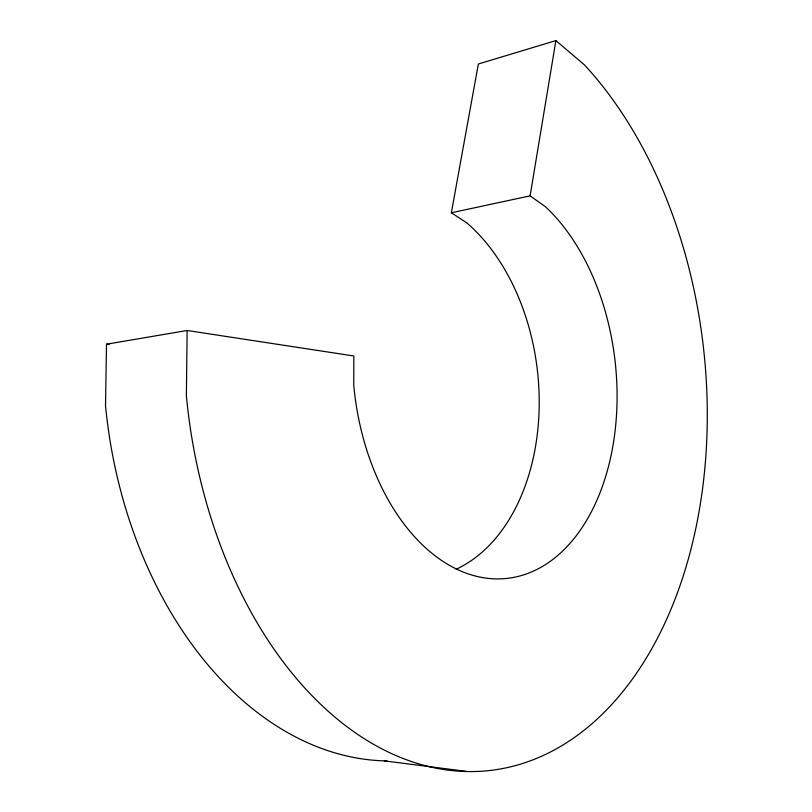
<?xml version="1.0" encoding="UTF-8"?>
<svg xmlns="http://www.w3.org/2000/svg" width="812" height="812" viewBox="0 0 812 812"><rect width="100%" height="100%" fill="white"/><g stroke="black" fill="none" stroke-linecap="round" stroke-linejoin="round"><path stroke-width="1.22" d="M451.35 212.785L530.104 195.854L545.491 206.755A203.051 131.229 83.7 0 1 561.437 552.16A203.051 131.229 83.7 0 1 353.758 385.324L353.839 355.991L187.136 330.484L186.374 395.779A395.586 259.678 83.6 0 0 588.395 726.76A395.586 259.678 83.6 0 0 584.538 64.97L555.895 40.6L478.359 63.996L451.35 212.785L466.981 222.985A193.215 133.066 83.4 0 1 539.087 410.72A193.215 133.066 83.4 0 1 456.161 569.253M187.136 330.484L106.504 344.207L105.519 405.665A375.854 262.509 83.3 0 0 386.918 760.935M530.104 195.854L555.895 40.6M384.36 760.874L466.616 771.4M106.504 344.207L109.001 344.552"/></g></svg>
